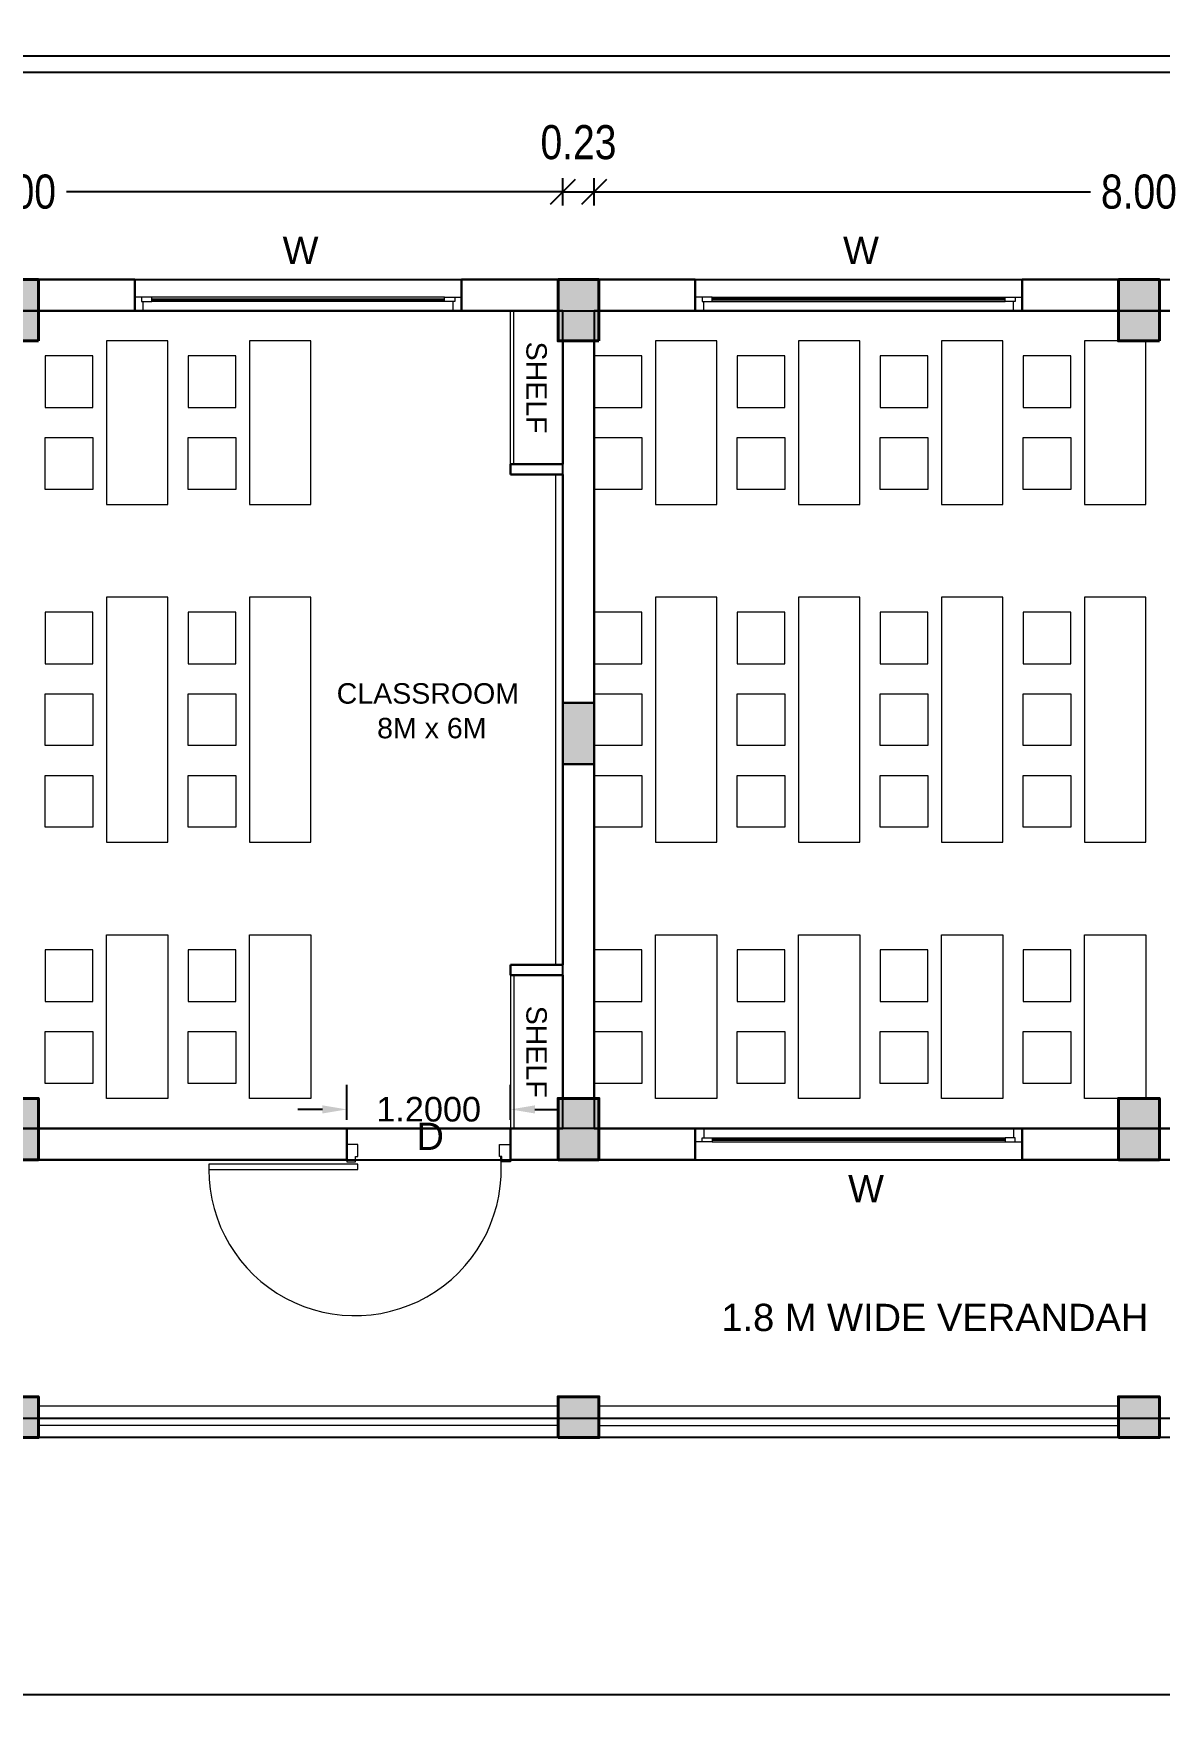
# Model space of a CAD drawing. Header units: metres. Extents: x 2792 to 3145, y -72 to 111.
# Drawn here: x 3037.36 to 3045.62, y -52.47 to -40.11 of the extents above; entities that cross this region are included whole.
import ezdxf
from ezdxf.enums import TextEntityAlignment as Align

# ---------------------------------------------------------------- set-up
doc = ezdxf.new("R2010")
doc.units = ezdxf.units.M
doc.header["$MEASUREMENT"] = 0
doc.header["$PDMODE"] = 35
for name, color, linetype, lineweight in [('BEAM', 4, 'Continuous', 30), ('Col', 2, 'Continuous', 40), ('column', 6, 'Continuous', 9), ('DIM', 7, 'Continuous', 18), ('El', 9, 'Continuous', 20), ('Frame', 11, 'Continuous', 20), ('Furn', 80, 'Continuous', 0), ('JOI', 4, 'Continuous', 20), ('Text', 7, 'Continuous', 5), ('WALL', 7, 'Continuous', 30)]:
    doc.layers.add(name, color=color, linetype=linetype, lineweight=lineweight)
for name, color, linetype in [('BLK_1_FLR_1_BLT_UP_AREA', 44, 'Continuous'), ('BLK_1_FLR_1_CARPET_AREA', 56, 'Continuous'), ('BLK_1_FLR_1_EXIT_WIDTH_DOOR', 2, 'Continuous'), ('BLK_1_FLR_1_REGULAR_ROOM_1', 3, 'Continuous'), ('WIN', 2, 'Continuous')]:
    doc.layers.add(name, color=color, linetype=linetype)
doc.styles.add('SKR', font='ARIALN.TTF')
doc.styles.get("Standard").update_dxf_attribs({"font": 'arial.ttf'})
doc.dimstyles.new('SKR', dxfattribs={"dimtxt": 0.25, "dimasz": 0.18, "dimexe": 0.1, "dimexo": 0.0625, "dimgap": 0.09, "dimtad": 0, "dimzin": 0, "dimdsep": 46, "dimtxsty": 'SKR', "dimblk": 'OBLIQUE', "dimcen": 0.09, "dimclrd": 8, "dimclre": 8, "dimadec": 0, "dimazin": 0, "dimtfac": 1, "dimtofl": 0, "dimtmove": 2, "dimatfit": 3, "dimfxl": 0, "dimtolj": 1, "dimtzin": 0, "dimarcsym": 0})
doc.dimstyles.get("Standard").update_dxf_attribs({"dimtxt": 0.18, "dimasz": 0.18, "dimexe": 0.18, "dimexo": 0.0625, "dimgap": 0.09, "dimtad": 0, "dimtih": 1, "dimtoh": 1, "dimdec": 4, "dimzin": 0, "dimdsep": 46, "dimtxsty": 'Standard', "dimcen": 0.09, "dimadec": 0, "dimazin": 0, "dimtfac": 1, "dimtdec": 4, "dimtofl": 0, "dimtmove": 0, "dimatfit": 3, "dimfxl": 0, "dimtolj": 1, "dimtzin": 0, "dimarcsym": 0})

# ---------------------------------------------------------------- blocks, each defined once
blk = doc.blocks.new('FF')
at = {"layer": 'Frame'}
for p, q in [((-35.5, 0), (-38, 0)), ((-38, -3.5), (-38, -4)), ((-36, -4), (-36, -2.75)), ((-36, -2.75), (-35.5, -2.75)), ((-35.5, -2.75), (-35.5, 0)), ((-2.5, -2.75), (-2.5, 0)), ((-2.5, 0), (0, 0)), ((-2, -2.75), (-2.5, -2.75)), ((-2, -4), (-2, -2.75)), ((0, -3.5), (0, -4)), ((-38, -4), (-36, -4)), ((0, -4), (-2, -4))]:
    blk.add_line(p, q, dxfattribs=at)
blk.add_lwpolyline([(-35.5, -5.75), (-35.5, -4.5), (-70.12, -4.5), (-70.12, -5.75), (-35.5, -5.75)], close=True, dxfattribs=at)
blk.add_arc((-36.12, -5.75), 34, 180, 5.0621, dxfattribs=at)
blk = doc.blocks.new('_Oblique')
at = {"color": 0, "linetype": 'ByBlock', "lineweight": -2}
blk.add_line((-0.5, -0.5), (0.5, 0.5), dxfattribs=at)
blk = doc.blocks.new('*D74')
at = {"layer": 'Defpoints', "color": 0}
for p in [(3001.728, -49.473), (3056.298, -49.473), (3056.298, -52.308)]:
    blk.add_point(p, dxfattribs=at)
at = {"layer": 'DIM', "color": 8, "lineweight": -2}
for p, q in [((3001.728, -52.208), (3001.728, -52.408)), ((3056.298, -52.208), (3056.298, -52.408)), ((3001.728, -52.308), (3028.577, -52.308)), ((3056.298, -52.308), (3029.449, -52.308))]:
    blk.add_line(p, q, dxfattribs=at)
at = {"layer": 'DIM', "color": 8, "lineweight": -2, "xscale": 0.18, "yscale": 0.18, "zscale": 0.18, "rotation": 180}
blk.add_blockref('_Oblique', (3001.728, -52.308), dxfattribs=at)
at = {"layer": 'DIM', "color": 8, "lineweight": -2, "xscale": 0.18, "yscale": 0.18, "zscale": 0.18}
blk.add_blockref('_Oblique', (3056.298, -52.308), dxfattribs=at)
at = {"layer": 'DIM', "color": 0, "insert": (3029.013, -52.308), "char_height": 0.25, "attachment_point": 5, "style": 'SKR'}
blk.add_mtext('\\A1;54.57', dxfattribs=at)
blk = doc.blocks.new('*D86')
at = {"layer": 'Defpoints', "color": 0}
for p in [(3041.243, -41.275), (3033.243, -42.669), (3041.243, -42.822)]:
    blk.add_point(p, dxfattribs=at)
at = {"layer": 'DIM', "color": 8, "lineweight": -2}
for p, q in [((3033.243, -41.375), (3033.243, -41.175)), ((3033.243, -41.275), (3036.887, -41.275)), ((3041.243, -41.275), (3037.599, -41.275)), ((3041.243, -41.375), (3041.243, -41.175))]:
    blk.add_line(p, q, dxfattribs=at)
at = {"layer": 'DIM', "color": 8, "lineweight": -2, "xscale": 0.18, "yscale": 0.18, "zscale": 0.18, "rotation": 180}
blk.add_blockref('_Oblique', (3033.243, -41.275), dxfattribs=at)
at = {"layer": 'DIM', "color": 8, "lineweight": -2, "xscale": 0.18, "yscale": 0.18, "zscale": 0.18}
blk.add_blockref('_Oblique', (3041.243, -41.275), dxfattribs=at)
at = {"layer": 'DIM', "color": 0, "insert": (3037.243, -41.275), "char_height": 0.25, "attachment_point": 5, "style": 'SKR'}
blk.add_mtext('\\A1;8.00', dxfattribs=at)
blk = doc.blocks.new('*D87')
at = {"layer": 'Defpoints', "color": 0}
for p in [(3041.473, -41.275), (3041.473, -42.669), (3041.243, -42.822)]:
    blk.add_point(p, dxfattribs=at)
at = {"layer": 'DIM', "color": 8, "lineweight": -2}
for p, q in [((3041.243, -41.375), (3041.243, -41.175)), ((3041.243, -41.275), (3041.473, -41.275)), ((3041.473, -41.375), (3041.473, -41.175))]:
    blk.add_line(p, q, dxfattribs=at)
at = {"layer": 'DIM', "color": 8, "lineweight": -2, "xscale": 0.18, "yscale": 0.18, "zscale": 0.18, "rotation": 180}
blk.add_blockref('_Oblique', (3041.243, -41.275), dxfattribs=at)
at = {"layer": 'DIM', "color": 8, "lineweight": -2, "xscale": 0.18, "yscale": 0.18, "zscale": 0.18}
blk.add_blockref('_Oblique', (3041.473, -41.275), dxfattribs=at)
at = {"layer": 'DIM', "color": 0, "insert": (3041.358, -40.912), "char_height": 0.25, "attachment_point": 5, "style": 'SKR'}
blk.add_mtext('\\A1;0.23', dxfattribs=at)
blk = doc.blocks.new('*D88')
at = {"layer": 'Defpoints', "color": 0}
for p in [(3049.473, -41.275), (3041.473, -42.669), (3049.473, -42.822)]:
    blk.add_point(p, dxfattribs=at)
at = {"layer": 'DIM', "color": 8, "lineweight": -2}
for p, q in [((3041.473, -41.375), (3041.473, -41.175)), ((3041.473, -41.275), (3045.117, -41.275)), ((3049.473, -41.275), (3045.829, -41.275)), ((3049.473, -41.375), (3049.473, -41.175))]:
    blk.add_line(p, q, dxfattribs=at)
at = {"layer": 'DIM', "color": 8, "lineweight": -2, "xscale": 0.18, "yscale": 0.18, "zscale": 0.18, "rotation": 180}
blk.add_blockref('_Oblique', (3041.473, -41.275), dxfattribs=at)
at = {"layer": 'DIM', "color": 8, "lineweight": -2, "xscale": 0.18, "yscale": 0.18, "zscale": 0.18}
blk.add_blockref('_Oblique', (3049.473, -41.275), dxfattribs=at)
at = {"layer": 'DIM', "color": 0, "insert": (3045.473, -41.275), "char_height": 0.25, "attachment_point": 5, "style": 'SKR'}
blk.add_mtext('\\A1;8.00', dxfattribs=at)
blk = doc.blocks.new('*D92')
at = {"layer": 'Defpoints', "color": 0}
for p in [(3056.263, -40.398), (3001.693, -42.601), (3056.263, -42.601)]:
    blk.add_point(p, dxfattribs=at)
at = {"layer": 'DIM', "color": 8, "lineweight": -2}
for p, q in [((3001.693, -40.498), (3001.693, -40.298)), ((3001.693, -40.398), (3028.542, -40.398)), ((3056.263, -40.398), (3029.414, -40.398)), ((3056.263, -40.498), (3056.263, -40.298))]:
    blk.add_line(p, q, dxfattribs=at)
at = {"layer": 'DIM', "color": 8, "lineweight": -2, "xscale": 0.18, "yscale": 0.18, "zscale": 0.18, "rotation": 180}
blk.add_blockref('_Oblique', (3001.693, -40.398), dxfattribs=at)
at = {"layer": 'DIM', "color": 8, "lineweight": -2, "xscale": 0.18, "yscale": 0.18, "zscale": 0.18}
blk.add_blockref('_Oblique', (3056.263, -40.398), dxfattribs=at)
at = {"layer": 'DIM', "color": 0, "insert": (3028.978, -40.398), "char_height": 0.25, "attachment_point": 5, "style": 'SKR'}
blk.add_mtext('\\A1;54.57', dxfattribs=at)
blk = doc.blocks.new('*D94')
at = {"layer": 'Defpoints', "color": 0}
for p in [(3055.783, -48.264), (3056.784, -48.264), (2990.396, -48.379)]:
    blk.add_point(p, dxfattribs=at)
at = {"layer": 'DIM', "color": 8, "lineweight": -2}
for p, q in [((3056.784, -48.264), (3056.784, -48.084)), ((3056.684, -48.264), (3056.884, -48.264)), ((3056.684, -48.379), (3056.884, -48.379)), ((3056.784, -48.379), (3056.784, -48.559))]:
    blk.add_line(p, q, dxfattribs=at)
at = {"layer": 'DIM', "color": 8, "lineweight": -2, "xscale": 0.18, "yscale": 0.18, "zscale": 0.18}
for p, rotation in [((3056.784, -48.264), 270), ((3056.784, -48.379), 90)]:
    blk.add_blockref('_Oblique', p, dxfattribs=dict(at, rotation=rotation))
at = {"layer": 'DIM', "color": 0, "insert": (3057.086, -48.322), "char_height": 0.25, "attachment_point": 5, "rotation": 90, "style": 'SKR'}
blk.add_mtext('\\A1;0.12', dxfattribs=at)
blk = doc.blocks.new('*D110')
at = {"layer": 'Defpoints', "color": 0}
for p in [(3056.333, -40.278), (3001.728, -42.642), (3056.333, -42.642)]:
    blk.add_point(p, dxfattribs=at)
at = {"layer": 'DIM', "color": 8, "lineweight": -2}
for p, q in [((3001.728, -40.378), (3001.728, -40.178)), ((3001.728, -40.278), (3028.614, -40.278)), ((3056.333, -40.278), (3029.447, -40.278)), ((3056.333, -40.378), (3056.333, -40.178))]:
    blk.add_line(p, q, dxfattribs=at)
at = {"layer": 'DIM', "color": 8, "lineweight": -2, "xscale": 0.18, "yscale": 0.18, "zscale": 0.18, "rotation": 180}
blk.add_blockref('_Oblique', (3001.728, -40.278), dxfattribs=at)
at = {"layer": 'DIM', "color": 8, "lineweight": -2, "xscale": 0.18, "yscale": 0.18, "zscale": 0.18}
blk.add_blockref('_Oblique', (3056.333, -40.278), dxfattribs=at)
at = {"layer": 'DIM', "color": 0, "insert": (3029.03, -40.278), "char_height": 0.25, "attachment_point": 5, "style": 'SKR'}
blk.add_mtext('\\A1;54.61', dxfattribs=at)
blk = doc.blocks.new('C')
at = {"layer": 'column'}
blk.add_hatch(color=2, dxfattribs=at).paths.add_polyline_path([(0, -450), (300, -450), (300, 0), (0, 0)])
at = {"layer": 'column', "color": 6}
blk.add_lwpolyline([(0, -450), (300, -450), (300, 0), (0, 0)], close=True, dxfattribs=at)
blk = doc.blocks.new('C2')
at = {"layer": 'BEAM'}
blk.add_hatch(color=2, dxfattribs=at).paths.add_polyline_path([(230, 0), (0, 0), (0, -450), (230, -450)])
at = {"layer": 'BEAM', "color": 6}
blk.add_lwpolyline([(0, -450), (230, -450), (230, 0), (0, 0)], close=True, dxfattribs=at)
blk = doc.blocks.new('C3')
at = {"layer": 'column'}
blk.add_hatch(color=2, dxfattribs=at).paths.add_polyline_path([(300, -300), (300, 0), (0, 0), (0, -300)])
at = {"layer": 'column', "color": 6}
blk.add_lwpolyline([(0, -300), (300, -300), (300, 0), (0, 0)], close=True, dxfattribs=at)
blk = doc.blocks.new('*D259')
at = {"layer": 'BLK_1_FLR_1_EXIT_WIDTH_DOOR', "color": 0, "lineweight": -2}
for p, q in [((3039.658, -48.087), (3039.658, -47.83)), ((3040.858, -48.087), (3040.858, -47.83)), ((3039.478, -48.01), (3039.298, -48.01)), ((3041.038, -48.01), (3041.218, -48.01))]:
    blk.add_line(p, q, dxfattribs=at)
at = {"layer": 'BLK_1_FLR_1_EXIT_WIDTH_DOOR', "color": 0}
for points in [[(3039.478, -47.98), (3039.478, -48.04), (3039.658, -48.01)], [(3041.038, -47.98), (3041.038, -48.04), (3040.858, -48.01)]]:
    blk.add_solid(points, dxfattribs=at)
at = {"layer": 'Defpoints', "color": 0}
for p in [(3039.658, -48.01), (3039.658, -48.149), (3040.858, -48.149)]:
    blk.add_point(p, dxfattribs=at)
at = {"layer": 'BLK_1_FLR_1_EXIT_WIDTH_DOOR', "color": 0, "insert": (3040.258, -48.01), "char_height": 0.18, "attachment_point": 5}
blk.add_mtext('\\A1;1.2000', dxfattribs=at)

msp = doc.modelspace()

# ---------------------------------------------------------------- linework, layer by layer
at = {"layer": 'BLK_1_FLR_1_BLT_UP_AREA', "color": 24}
msp.add_lwpolyline([(3001.72792, -41.91912), (3056.29792, -41.91912), (3056.29792, -50.41912), (3001.72792, -50.41912)], close=True, dxfattribs=at)
at = {"layer": 'BLK_1_FLR_1_CARPET_AREA', "color": 24}
for points in [[(3033.2429, -48.14912), (3041.2429, -48.14912), (3041.2429, -42.14912), (3033.2429, -42.14912)], [(3041.4729, -48.14912), (3049.47292, -48.14912), (3049.47292, -42.14912), (3041.4729, -42.14912)], [(3001.95792, -48.37912), (3056.06792, -48.37912), (3056.06792, -50.27912), (3001.95792, -50.27912)]]:
    msp.add_lwpolyline(points, close=True, dxfattribs=at)
at = {"layer": 'BLK_1_FLR_1_REGULAR_ROOM_1', "color": 3}
msp.add_lwpolyline([(3008.55291, -42.14912), (3049.47292, -42.14912), (3049.47292, -48.14912), (3008.55291, -48.14912)], close=True, dxfattribs=at)
at = {"layer": 'Col'}
for points in [[(3037.3929, -42.36912), (3037.0929, -42.36912), (3037.0929, -41.91912), (3037.3929, -41.91912)], [(3041.50791, -42.36912), (3041.20791, -42.36912), (3041.20791, -41.91912), (3041.50791, -41.91912)], [(3045.62291, -42.36912), (3045.32291, -42.36912), (3045.32291, -41.91912), (3045.62291, -41.91912)], [(3037.39289, -48.37912), (3037.09289, -48.37912), (3037.09289, -47.92912), (3037.39289, -47.92912)], [(3041.5079, -48.37912), (3041.2079, -48.37912), (3041.2079, -47.92912), (3041.5079, -47.92912)], [(3045.6229, -48.37912), (3045.3229, -48.37912), (3045.3229, -47.92912), (3045.6229, -47.92912)], [(3037.09292, -50.41912), (3037.39292, -50.41912), (3037.39292, -50.11912), (3037.09292, -50.11912)], [(3041.20792, -50.41912), (3041.50792, -50.41912), (3041.50792, -50.11912), (3041.20792, -50.11912)], [(3045.32292, -50.41912), (3045.62292, -50.41912), (3045.62292, -50.11912), (3045.32292, -50.11912)]]:
    msp.add_lwpolyline(points, close=True, dxfattribs=at)
at = {"layer": 'El'}
for p, q in [((3038.1004, -41.91912), (3040.5004, -41.91912)), ((3044.6154, -41.91912), (3042.2154, -41.91912)), ((3040.3754, -42.04912), (3038.22541, -42.04912)), ((3040.3754, -42.08037), (3038.22541, -42.08037)), ((3042.34041, -42.04912), (3044.4904, -42.04912)), ((3042.34041, -42.08037), (3044.4904, -42.08037)), ((3038.16291, -42.14912), (3040.4379, -42.14912)), ((3044.5529, -42.14912), (3042.27791, -42.14912)), ((3044.5529, -48.14912), (3042.27791, -48.14912)), ((3042.34041, -48.21787), (3044.4904, -48.21787)), ((3042.34041, -48.24912), (3044.4904, -48.24912)), ((3039.72107, -48.37912), (3040.8579, -48.37912)), ((3044.6154, -48.37912), (3042.2154, -48.37912)), ((3041.20792, -50.18912), (3037.39292, -50.18912)), ((3045.32292, -50.18912), (3041.50792, -50.18912)), ((3041.20792, -50.41912), (3037.39292, -50.41912)), ((3045.32292, -50.41912), (3041.50792, -50.41912))]:
    msp.add_line(p, q, dxfattribs=at)
at = {"layer": 'Frame'}
for p, q in [((3038.22541, -42.04912), (3038.1004, -42.04912)), ((3038.15041, -42.04912), (3038.15041, -42.08037)), ((3038.15041, -42.08037), (3038.22541, -42.08037)), ((3038.16291, -42.14912), (3038.16291, -42.08037)), ((3038.22541, -42.08037), (3038.22541, -42.04912)), ((3040.3754, -42.08037), (3040.3754, -42.04912)), ((3040.3754, -42.04912), (3040.5004, -42.04912)), ((3040.4504, -42.08037), (3040.3754, -42.08037)), ((3040.4379, -42.14912), (3040.4379, -42.08037)), ((3040.4504, -42.04912), (3040.4504, -42.08037)), ((3042.34041, -42.04912), (3042.2154, -42.04912)), ((3042.26541, -42.04912), (3042.26541, -42.08037)), ((3042.26541, -42.08037), (3042.34041, -42.08037)), ((3042.27791, -42.14912), (3042.27791, -42.08037)), ((3042.34041, -42.08037), (3042.34041, -42.04912)), ((3044.4904, -42.08037), (3044.4904, -42.04912)), ((3044.4904, -42.04912), (3044.6154, -42.04912)), ((3044.5654, -42.08037), (3044.4904, -42.08037)), ((3044.5529, -42.14912), (3044.5529, -42.08037)), ((3044.5654, -42.04912), (3044.5654, -42.08037)), ((3038.16291, -42.14912), (3038.1004, -42.14912)), ((3040.4379, -42.14912), (3040.5004, -42.14912)), ((3040.8579, -43.27412), (3040.8579, -42.14912)), ((3040.8829, -43.27412), (3040.8829, -42.14912)), ((3042.27791, -42.14912), (3042.2154, -42.14912)), ((3044.5529, -42.14912), (3044.6154, -42.14912)), ((3041.1929, -46.94912), (3041.1929, -43.34912)), ((3040.8579, -47.02412), (3040.8579, -48.14912)), ((3040.8829, -47.02412), (3040.8829, -48.14912)), ((3042.27791, -48.14912), (3042.2154, -48.14912)), ((3042.27791, -48.14912), (3042.27791, -48.21787)), ((3044.5529, -48.14912), (3044.5529, -48.21787)), ((3044.5529, -48.14912), (3044.6154, -48.14912)), ((3042.34041, -48.24912), (3042.2154, -48.24912)), ((3042.26541, -48.24912), (3042.26541, -48.21787)), ((3042.26541, -48.21787), (3042.34041, -48.21787)), ((3042.34041, -48.21787), (3042.34041, -48.24912)), ((3044.4904, -48.21787), (3044.4904, -48.24912)), ((3044.5654, -48.21787), (3044.4904, -48.21787)), ((3044.4904, -48.24912), (3044.6154, -48.24912)), ((3044.5654, -48.24912), (3044.5654, -48.21787)), ((3041.20792, -50.27912), (3037.39292, -50.27912)), ((3041.50792, -50.27912), (3045.32291, -50.27912)), ((3041.20792, -50.32912), (3037.39292, -50.32912)), ((3041.50792, -50.32912), (3045.32291, -50.32912))]:
    msp.add_line(p, q, dxfattribs=at)
at = {"layer": 'Furn'}
for points in [[(3037.89289, -42.36912), (3037.89289, -43.56912), (3038.34289, -43.56912), (3038.34289, -42.36912)], [(3038.94289, -42.36912), (3038.94289, -43.56912), (3039.39289, -43.56912), (3039.39289, -42.36912)], [(3041.9229, -42.36912), (3041.9229, -43.56912), (3042.3729, -43.56912), (3042.3729, -42.36912)], [(3042.9729, -42.36912), (3042.9729, -43.56912), (3043.4229, -43.56912), (3043.4229, -42.36912)], [(3044.0229, -42.36912), (3044.0229, -43.56912), (3044.4729, -43.56912), (3044.4729, -42.36912)], [(3045.0729, -42.36912), (3045.0729, -43.56912), (3045.5229, -43.56912), (3045.5229, -42.36912)], [(3037.79289, -42.47912), (3037.44289, -42.47912), (3037.44289, -42.85912), (3037.79289, -42.85912)], [(3038.84289, -42.47912), (3038.49289, -42.47912), (3038.49289, -42.85912), (3038.84289, -42.85912)], [(3041.8229, -42.47912), (3041.4729, -42.47912), (3041.4729, -42.85912), (3041.8229, -42.85912)], [(3042.8729, -42.47912), (3042.5229, -42.47912), (3042.5229, -42.85912), (3042.8729, -42.85912)], [(3043.9229, -42.47912), (3043.5729, -42.47912), (3043.5729, -42.85912), (3043.9229, -42.85912)], [(3044.9729, -42.47912), (3044.6229, -42.47912), (3044.6229, -42.85912), (3044.9729, -42.85912)], [(3037.79289, -43.45912), (3037.44289, -43.45912), (3037.44289, -43.07912), (3037.79289, -43.07912)], [(3038.84289, -43.45912), (3038.49289, -43.45912), (3038.49289, -43.07912), (3038.84289, -43.07912)], [(3041.8229, -43.45912), (3041.4729, -43.45912), (3041.4729, -43.07912), (3041.8229, -43.07912)], [(3042.8729, -43.45912), (3042.5229, -43.45912), (3042.5229, -43.07912), (3042.8729, -43.07912)], [(3043.9229, -43.45912), (3043.5729, -43.45912), (3043.5729, -43.07912), (3043.9229, -43.07912)], [(3044.9729, -43.45912), (3044.6229, -43.45912), (3044.6229, -43.07912), (3044.9729, -43.07912)], [(3037.79289, -44.35912), (3037.44289, -44.35912), (3037.44289, -44.73912), (3037.79289, -44.73912)], [(3037.89289, -44.24912), (3037.89289, -46.04912), (3038.34289, -46.04912), (3038.34289, -44.24912)], [(3038.84289, -44.35912), (3038.49289, -44.35912), (3038.49289, -44.73912), (3038.84289, -44.73912)], [(3038.94289, -44.24912), (3038.94289, -46.04912), (3039.39289, -46.04912), (3039.39289, -44.24912)], [(3041.8229, -44.35912), (3041.4729, -44.35912), (3041.4729, -44.73912), (3041.8229, -44.73912)], [(3041.9229, -44.24912), (3041.9229, -46.04912), (3042.3729, -46.04912), (3042.3729, -44.24912)], [(3042.8729, -44.35912), (3042.5229, -44.35912), (3042.5229, -44.73912), (3042.8729, -44.73912)], [(3042.9729, -44.24912), (3042.9729, -46.04912), (3043.4229, -46.04912), (3043.4229, -44.24912)], [(3043.9229, -44.35912), (3043.5729, -44.35912), (3043.5729, -44.73912), (3043.9229, -44.73912)], [(3044.0229, -44.24912), (3044.0229, -46.04912), (3044.4729, -46.04912), (3044.4729, -44.24912)], [(3044.9729, -44.35912), (3044.6229, -44.35912), (3044.6229, -44.73912), (3044.9729, -44.73912)], [(3045.0729, -44.24912), (3045.0729, -46.04912), (3045.5229, -46.04912), (3045.5229, -44.24912)], [(3037.79289, -45.33912), (3037.44289, -45.33912), (3037.44289, -44.95912), (3037.79289, -44.95912)], [(3038.84289, -45.33912), (3038.49289, -45.33912), (3038.49289, -44.95912), (3038.84289, -44.95912)], [(3041.8229, -45.33912), (3041.4729, -45.33912), (3041.4729, -44.95912), (3041.8229, -44.95912)], [(3042.8729, -45.33912), (3042.5229, -45.33912), (3042.5229, -44.95912), (3042.8729, -44.95912)], [(3043.9229, -45.33912), (3043.5729, -45.33912), (3043.5729, -44.95912), (3043.9229, -44.95912)], [(3044.9729, -45.33912), (3044.6229, -45.33912), (3044.6229, -44.95912), (3044.9729, -44.95912)], [(3037.79289, -45.93912), (3037.44289, -45.93912), (3037.44289, -45.55912), (3037.79289, -45.55912)], [(3038.84289, -45.93912), (3038.49289, -45.93912), (3038.49289, -45.55912), (3038.84289, -45.55912)], [(3041.8229, -45.93912), (3041.4729, -45.93912), (3041.4729, -45.55912), (3041.8229, -45.55912)], [(3042.8729, -45.93912), (3042.5229, -45.93912), (3042.5229, -45.55912), (3042.8729, -45.55912)], [(3043.9229, -45.93912), (3043.5729, -45.93912), (3043.5729, -45.55912), (3043.9229, -45.55912)], [(3044.9729, -45.93912), (3044.6229, -45.93912), (3044.6229, -45.55912), (3044.9729, -45.55912)], [(3037.89289, -47.92912), (3037.89289, -46.72912), (3038.34289, -46.72912), (3038.34289, -47.92912)], [(3038.94289, -47.92912), (3038.94289, -46.72912), (3039.39289, -46.72912), (3039.39289, -47.92912)], [(3041.9229, -47.92912), (3041.9229, -46.72912), (3042.3729, -46.72912), (3042.3729, -47.92912)], [(3042.9729, -47.92912), (3042.9729, -46.72912), (3043.4229, -46.72912), (3043.4229, -47.92912)], [(3044.0229, -47.92912), (3044.0229, -46.72912), (3044.4729, -46.72912), (3044.4729, -47.92912)], [(3045.0729, -47.92912), (3045.0729, -46.72912), (3045.5229, -46.72912), (3045.5229, -47.92912)], [(3037.79289, -46.83912), (3037.44289, -46.83912), (3037.44289, -47.21912), (3037.79289, -47.21912)], [(3038.84289, -46.83912), (3038.49289, -46.83912), (3038.49289, -47.21912), (3038.84289, -47.21912)], [(3041.8229, -46.83912), (3041.4729, -46.83912), (3041.4729, -47.21912), (3041.8229, -47.21912)], [(3042.8729, -46.83912), (3042.5229, -46.83912), (3042.5229, -47.21912), (3042.8729, -47.21912)], [(3043.9229, -46.83912), (3043.5729, -46.83912), (3043.5729, -47.21912), (3043.9229, -47.21912)], [(3044.9729, -46.83912), (3044.6229, -46.83912), (3044.6229, -47.21912), (3044.9729, -47.21912)], [(3037.79289, -47.81912), (3037.44289, -47.81912), (3037.44289, -47.43912), (3037.79289, -47.43912)], [(3038.84289, -47.81912), (3038.49289, -47.81912), (3038.49289, -47.43912), (3038.84289, -47.43912)], [(3041.8229, -47.81912), (3041.4729, -47.81912), (3041.4729, -47.43912), (3041.8229, -47.43912)], [(3042.8729, -47.81912), (3042.5229, -47.81912), (3042.5229, -47.43912), (3042.8729, -47.43912)], [(3043.9229, -47.81912), (3043.5729, -47.81912), (3043.5729, -47.43912), (3043.9229, -47.43912)], [(3044.9729, -47.81912), (3044.6229, -47.81912), (3044.6229, -47.43912), (3044.9729, -47.43912)]]:
    msp.add_lwpolyline(points, close=True, dxfattribs=at)
at = {"layer": 'WALL'}
for p, q in [((3038.1004, -41.91912), (3037.3929, -41.91912)), ((3038.1004, -42.14912), (3038.1004, -41.91912)), ((3040.5004, -42.14912), (3040.5004, -41.91912)), ((3040.5004, -41.91912), (3041.2079, -41.91912)), ((3041.5079, -41.91912), (3042.2154, -41.91912)), ((3042.2154, -42.14912), (3042.2154, -41.91912)), ((3044.6154, -41.91912), (3045.3229, -41.91912)), ((3044.6154, -42.14912), (3044.6154, -41.91912)), ((3038.1004, -42.14912), (3037.3929, -42.14912)), ((3040.5004, -42.14912), (3041.2079, -42.14912)), ((3041.5079, -42.14912), (3042.2154, -42.14912)), ((3044.6154, -42.14912), (3045.3229, -42.14912)), ((3041.2429, -43.27412), (3041.2429, -42.36912)), ((3041.4729, -47.92912), (3041.4729, -42.36912)), ((3041.2429, -43.27412), (3040.8579, -43.27412)), ((3040.8579, -43.27412), (3040.8579, -43.34912)), ((3041.2429, -43.34912), (3040.8579, -43.34912)), ((3041.2429, -46.94912), (3041.2429, -43.34912)), ((3041.2429, -46.94912), (3040.8579, -46.94912)), ((3040.8579, -47.02412), (3040.8579, -46.94912)), ((3041.2429, -47.02412), (3040.8579, -47.02412)), ((3041.2429, -47.92912), (3041.2429, -47.02412)), ((3039.65792, -48.14912), (3037.39289, -48.14912)), ((3039.65792, -48.37912), (3039.65792, -48.14912)), ((3040.8579, -48.37912), (3040.8579, -48.14912)), ((3041.2079, -48.14912), (3040.8579, -48.14912)), ((3041.5079, -48.14912), (3042.2154, -48.14912)), ((3042.2154, -48.14912), (3042.2154, -48.37912)), ((3044.6154, -48.14912), (3045.3229, -48.14912)), ((3044.6154, -48.14912), (3044.6154, -48.37912)), ((3047.88793, -48.14912), (3045.6229, -48.14912)), ((3039.65792, -48.37912), (3037.39289, -48.37912)), ((3041.2079, -48.37912), (3040.8579, -48.37912)), ((3041.5079, -48.37912), (3042.2154, -48.37912)), ((3044.6154, -48.37912), (3045.3229, -48.37912)), ((3047.88793, -48.37912), (3045.6229, -48.37912))]:
    msp.add_line(p, q, dxfattribs=at)
at = {"layer": 'WIN'}
for p, q in [((3038.22541, -42.06162), (3040.3754, -42.06162)), ((3038.22541, -42.06787), (3040.3754, -42.06787)), ((3044.4904, -42.06162), (3042.34041, -42.06162)), ((3044.4904, -42.06787), (3042.34041, -42.06787)), ((3044.4904, -48.23037), (3042.34041, -48.23037)), ((3044.4904, -48.23662), (3042.34041, -48.23662))]:
    msp.add_line(p, q, dxfattribs=at)

# ---------------------------------------------------------------- block references
at = {"layer": 'BEAM', "color": 4, "xscale": 0.001, "yscale": 0.001, "zscale": 0.001}
for name, p in [('C', (3037.09284, -41.91912)), ('C', (3041.20785, -41.91912)), ('C', (3045.32285, -41.91912)), ('C2', (3041.2429, -45.02501)), ('C', (3037.09283, -47.92912)), ('C', (3041.20784, -47.92912)), ('C', (3045.32284, -47.92912)), ('C3', (3037.09292, -50.11912)), ('C3', (3041.20792, -50.11912)), ('C3', (3045.32292, -50.11912))]:
    msp.add_blockref(name, p, dxfattribs=at)
at = {"layer": 'WALL', "xscale": 0.0315792214900383, "yscale": 0.0315792214900383, "zscale": 0.0315792214900383}
msp.add_blockref('FF', (3040.85793, -48.26859), dxfattribs=at)

# ---------------------------------------------------------------- texts
at = {"layer": 'JOI'}
for s, p in [('W', (3039.31734, -41.70418)), ('W', (3043.43234, -41.70418)), ('D', (3040.26947, -48.20734)), ('W', (3043.46948, -48.59144))]:
    msp.add_text(s, height=0.2, dxfattribs=at).set_placement(p, align=Align.MIDDLE_CENTER)
at = {"layer": 'Text'}
for p in [(3041.0504, -42.71162), (3041.0504, -47.58662)]:
    msp.add_text('SHELF', height=0.15, rotation=270, dxfattribs=at).set_placement(p, align=Align.MIDDLE_CENTER)
for s, height, p in [('CLASSROOM ', 0.15, (3040.28127, -44.95669)), ('8M x 6M', 0.15, (3040.28127, -45.21101)), ('1.8 M WIDE VERANDAH', 0.2, (3043.97488, -49.53671))]:
    msp.add_text(s, height=height, dxfattribs=at).set_placement(p, align=Align.MIDDLE_CENTER)

# ---------------------------------------------------------------- dimensions: what is measured, and where the dimension line sits
at = {"layer": 'BLK_1_FLR_1_EXIT_WIDTH_DOOR'}
dim = msp.add_linear_dim(base=(3039.65792, -48.01009), p1=(3040.8579, -48.14912), p2=(3039.65792, -48.14912), angle=180, dimstyle='Standard', dxfattribs=at)
dim.commit()
dim.dimension.update_dxf_attribs({"geometry": '*D259', "text_midpoint": (3040.25791, -48.01009), "dimtype": 161})
at = {"layer": 'DIM'}
for base, p1, p2, picture, middle in [((3056.33298, -40.27813), (3001.72797, -42.64169), (3056.33298, -42.64169), '*D110', (3029.03047, -40.27813)), ((3056.26292, -40.39797), (3001.69291, -42.60096), (3056.26292, -42.60096), '*D92', (3028.97791, -40.39797)), ((3041.4729, -41.27462), (3041.2429, -42.82162), (3041.4729, -42.66912), '*D87', (3041.3579, -40.91198)), ((3041.2429, -41.27462), (3033.24289, -42.66912), (3041.2429, -42.82162), '*D86', (3037.2429, -41.27462)), ((3049.47292, -41.27462), (3041.4729, -42.66912), (3049.47292, -42.82162), '*D88', (3045.47291, -41.27462)), ((3056.29792, -52.30804), (3001.72792, -49.47342), (3056.29792, -49.47342), '*D74', (3029.01292, -52.30804))]:
    dim = msp.add_linear_dim(base=base, p1=p1, p2=p2, dimstyle='SKR', override={"dimpost": '\\X'}, dxfattribs=at)
    dim.commit()
    dim.dimension.update_dxf_attribs({"geometry": picture, "text_midpoint": middle})
dim = msp.add_linear_dim(base=(3056.7838081986, -48.2641200645), p1=(2990.396008763, -48.3791200645), p2=(3055.7829537095, -48.2641200645), angle=90, dimstyle='SKR', override={"dimpost": '\\X'}, dxfattribs=at)
dim.commit()
dim.dimension.update_dxf_attribs({"geometry": '*D94', "text_midpoint": (3057.0857921655, -48.3216200645), "dimtype": 160})

doc.saveas('drawing.dxf')
